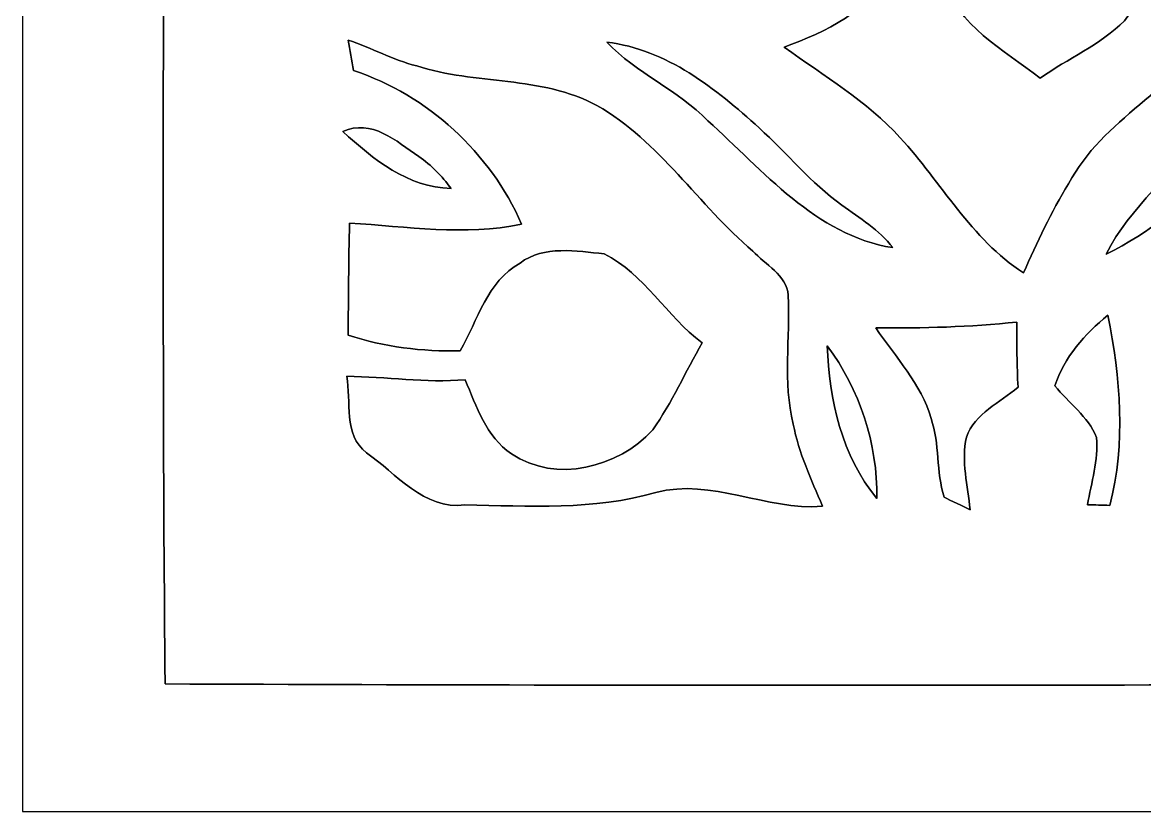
# Model space of a CAD drawing. Header units: centimetres. Extents: x -16.8 to 16.8, y -16.7 to 16.7.
# Drawn here: x -16.77 to -8.64, y -16.67 to -10.95 of the extents above; entities that cross this region are included whole.
import ezdxf

# ---------------------------------------------------------------- set-up
doc = ezdxf.new("R2010")
doc.units = ezdxf.units.CM
doc.header["$MEASUREMENT"] = 0
doc.layers.add('Layer 1', color=7, linetype='Continuous')

msp = doc.modelspace()

# ---------------------------------------------------------------- linework, layer by layer
at = {"layer": 'Layer 1', "color": 7}
for points, knots in [([(-16.77458, 16.66875), (-16.77458, 16.66875), (16.77458, 16.66875), (16.77458, 16.66875), (16.77458, 16.66875), (16.77458, 16.66875), (16.77458, -16.66875), (16.77458, -16.66875), (16.77458, -16.66875), (16.77458, -16.66875), (-16.77458, -16.66875), (-16.77458, -16.66875), (-16.77458, -16.66875), (-16.77458, -16.66875), (-16.77458, 16.66875), (-16.77458, 16.66875), (-16.77458, 16.66875), (-16.77458, 16.66875), (-16.77458, 16.66875), (-16.77458, 16.66875)], [0, 0, 0, 0, 0.1666667, 0.1666667, 0.1666667, 0.1666667, 0.3333333, 0.3333333, 0.3333333, 0.3333333, 0.5, 0.5, 0.5, 0.5, 0.6666667, 0.6666667, 0.6666667, 0.6666667, 1, 1, 1, 1]), ([(-15.74024, 15.52857), (-15.74659, 15.28551), (-15.75082, 15.04244), (-15.75153, 14.79903), (-15.75153, 14.79903), (-15.75153, 7.44961), (-15.75153, 0.09984), (-15.75153, -7.24958), (-15.75153, -7.24958), (-15.74412, -10.08098), (-15.7667, -12.91237), (-15.74024, -15.74377), (-15.74024, -15.74377), (-11.93412, -15.76211), (-8.12765, -15.74624), (-4.32153, -15.75153), (-4.32153, -15.75153), (2.50684, -15.74412), (9.33556, -15.76634), (16.16357, -15.74024), (16.16357, -15.74024), (16.18968, -8.14776), (16.16745, -0.55492), (16.17486, 7.03792), (16.17486, 7.03792), (16.16745, 9.86931), (16.19003, 12.70106), (16.16357, 15.5321), (16.16357, 15.5321), (5.94854, 15.5508), (-4.26649, 15.53351), (-14.48153, 15.54057), (-14.48153, 15.54057), (-14.90133, 15.54127), (-15.32079, 15.54057), (-15.74024, 15.52857)], [0, 0, 0, 0, 0.1, 0.1, 0.1, 0.1, 0.2, 0.2, 0.2, 0.2, 0.3, 0.3, 0.3, 0.3, 0.4, 0.4, 0.4, 0.4, 0.5, 0.5, 0.5, 0.5, 0.6, 0.6, 0.6, 0.6, 0.7, 0.7, 0.7, 0.7, 0.8, 0.8, 0.8, 0.8, 1, 1, 1, 1]), ([(-8.95491, -4.45946), (-8.80428, -4.66055), (-8.73725, -4.92266), (-8.80075, -5.16925), (-8.80075, -5.16925), (-8.86566, -5.60529), (-8.93833, -6.11964), (-8.64235, -6.49005), (-8.64235, -6.49005), (-8.36436, -6.74546), (-7.98477, -6.82625), (-7.63658, -6.9409), (-7.63658, -6.9409), (-7.70043, -7.39105), (-7.69585, -7.86906), (-7.91281, -8.27969), (-7.91281, -8.27969), (-8.0772, -8.56897), (-8.2042, -8.9341), (-8.05286, -9.25583), (-8.05286, -9.25583), (-7.89623, -9.5945), (-7.74383, -9.97268), (-7.85319, -10.35015), (-7.85319, -10.35015), (-7.92692, -10.57028), (-8.03204, -10.77877), (-8.13682, -10.9855), (-8.13682, -10.9855), (-8.40634, -11.43494), (-8.94327, -11.64978), (-9.18774, -12.11933), (-9.18774, -12.11933), (-9.31757, -12.32359), (-9.41352, -12.54584), (-9.51583, -12.76456), (-9.51583, -12.76456), (-9.89648, -12.51902), (-10.1092, -12.1091), (-10.40977, -11.78525), (-10.40977, -11.78525), (-10.65248, -11.52031), (-10.96186, -11.33722), (-11.25044, -11.12943), (-11.25044, -11.12943), (-10.95587, -11.01443), (-10.60203, -10.88037), (-10.52407, -10.535), (-10.52407, -10.535), (-10.42176, -10.26442), (-10.5731, -10.00689), (-10.70786, -9.785), (-10.70786, -9.785), (-10.35368, -9.48373), (-10.09968, -9.08897), (-9.86296, -8.69386), (-9.86296, -8.69386), (-9.66858, -8.37988), (-9.54581, -8.02816), (-9.44845, -7.67433), (-9.44845, -7.67433), (-9.41246, -7.67821), (-9.37648, -7.68279), (-9.3405, -7.68738), (-9.3405, -7.68738), (-9.22831, -8.07967), (-9.20327, -8.4903), (-9.20256, -8.896), (-9.20256, -8.896), (-9.23996, -9.14506), (-9.20538, -9.42375), (-9.32709, -9.65129), (-9.32709, -9.65129), (-9.525, -9.78217), (-9.80299, -9.78147), (-9.9755, -9.95609), (-9.9755, -9.95609), (-10.13778, -10.13531), (-10.23444, -10.40836), (-10.10391, -10.63202), (-10.10391, -10.63202), (-9.98926, -10.97597), (-9.66258, -11.14742), (-9.39447, -11.35345), (-9.39447, -11.35345), (-9.19304, -11.21163), (-8.95844, -11.11285), (-8.78276, -10.93717), (-8.78276, -10.93717), (-8.65046, -10.76889), (-8.50971, -10.58051), (-8.52099, -10.35367), (-8.52099, -10.35367), (-8.49771, -10.06828), (-8.74324, -9.87637), (-8.93551, -9.70774), (-8.93551, -9.70774), (-8.90482, -9.38283), (-8.87166, -9.05722), (-8.87342, -8.7309), (-8.87342, -8.7309), (-8.8586, -8.37424), (-8.96973, -8.03099), (-9.05193, -7.68844), (-9.05193, -7.68844), (-8.82897, -7.78616), (-8.63071, -7.93856), (-8.39294, -8.00206), (-8.39294, -8.00206), (-8.37318, -7.60695), (-8.43386, -7.15398), (-8.75524, -6.88516), (-8.75524, -6.88516), (-8.89706, -6.74158), (-9.09003, -6.67209), (-9.26465, -6.5786), (-9.26465, -6.5786), (-9.22161, -5.86881), (-9.2262, -5.12904), (-8.95491, -4.45946)], [0, 0, 0, 0, 0.0322581, 0.0322581, 0.0322581, 0.0322581, 0.0645161, 0.0645161, 0.0645161, 0.0645161, 0.0967742, 0.0967742, 0.0967742, 0.0967742, 0.1290323, 0.1290323, 0.1290323, 0.1290323, 0.1612903, 0.1612903, 0.1612903, 0.1612903, 0.1935484, 0.1935484, 0.1935484, 0.1935484, 0.2258065, 0.2258065, 0.2258065, 0.2258065, 0.2580645, 0.2580645, 0.2580645, 0.2580645, 0.2903226, 0.2903226, 0.2903226, 0.2903226, 0.3225806, 0.3225806, 0.3225806, 0.3225806, 0.3548387, 0.3548387, 0.3548387, 0.3548387, 0.3870968, 0.3870968, 0.3870968, 0.3870968, 0.4193548, 0.4193548, 0.4193548, 0.4193548, 0.4516129, 0.4516129, 0.4516129, 0.4516129, 0.483871, 0.483871, 0.483871, 0.483871, 0.516129, 0.516129, 0.516129, 0.516129, 0.5483871, 0.5483871, 0.5483871, 0.5483871, 0.5806452, 0.5806452, 0.5806452, 0.5806452, 0.6129032, 0.6129032, 0.6129032, 0.6129032, 0.6451613, 0.6451613, 0.6451613, 0.6451613, 0.6774194, 0.6774194, 0.6774194, 0.6774194, 0.7096774, 0.7096774, 0.7096774, 0.7096774, 0.7419355, 0.7419355, 0.7419355, 0.7419355, 0.7741935, 0.7741935, 0.7741935, 0.7741935, 0.8064516, 0.8064516, 0.8064516, 0.8064516, 0.8387097, 0.8387097, 0.8387097, 0.8387097, 0.8709677, 0.8709677, 0.8709677, 0.8709677, 0.9032258, 0.9032258, 0.9032258, 0.9032258, 0.9354839, 0.9354839, 0.9354839, 0.9354839, 1, 1, 1, 1]), ([(-8.20491, -11.73092), (-8.0578, -11.50303), (-8.01123, -11.20457), (-7.78686, -11.03066), (-7.78686, -11.03066), (-7.83061, -11.36474), (-7.87083, -11.71998), (-8.07332, -12.00079), (-8.07332, -12.00079), (-8.32309, -12.24527), (-8.60072, -12.47457), (-8.91646, -12.63015), (-8.91646, -12.63015), (-8.74219, -12.28337), (-8.42398, -12.04489), (-8.20491, -11.73092)], [0, 0, 0, 0, 0.2, 0.2, 0.2, 0.2, 0.4, 0.4, 0.4, 0.4, 0.6, 0.6, 0.6, 0.6, 1, 1, 1, 1]), ([(-14.41203, -11.07722), (-14.24446, -11.13472), (-14.08783, -11.22116), (-13.91532, -11.2649), (-13.91532, -11.2649), (-13.48881, -11.40425), (-13.01327, -11.33334), (-12.60898, -11.55171), (-12.60898, -11.55171), (-12.15284, -11.81276), (-11.87203, -12.27208), (-11.47868, -12.60687), (-11.47868, -12.60687), (-11.38837, -12.70388), (-11.23491, -12.77973), (-11.22045, -12.92754), (-11.22045, -12.92754), (-11.20669, -13.23728), (-11.26173, -13.55619), (-11.18447, -13.86134), (-11.18447, -13.86134), (-11.14601, -14.07019), (-11.05288, -14.26175), (-10.9728, -14.45648), (-10.9728, -14.45648), (-11.38343, -14.48823), (-11.77431, -14.25046), (-12.18142, -14.35594), (-12.18142, -14.35594), (-12.62909, -14.48752), (-13.10499, -14.45331), (-13.56572, -14.44696), (-13.56572, -14.44696), (-13.86346, -14.48364), (-14.06278, -14.21836), (-14.28044, -14.06807), (-14.28044, -14.06807), (-14.44943, -13.93825), (-14.38734, -13.69483), (-14.42332, -13.51421), (-14.42332, -13.51421), (-14.13651, -13.51774), (-13.85076, -13.56395), (-13.5636, -13.53891), (-13.5636, -13.53891), (-13.48211, -13.73434), (-13.41261, -13.95024), (-13.22881, -14.07689), (-13.22881, -14.07689), (-12.90567, -14.29279), (-12.45447, -14.17602), (-12.20364, -13.90332), (-12.20364, -13.90332), (-12.065, -13.70365), (-11.96481, -13.48211), (-11.84593, -13.27115), (-11.84593, -13.27115), (-12.10381, -13.07924), (-12.26361, -12.77444), (-12.55571, -12.62662), (-12.55571, -12.62662), (-12.75609, -12.60934), (-12.99175, -12.56101), (-13.16602, -12.69436), (-13.16602, -12.69436), (-13.40485, -12.82735), (-13.47153, -13.10711), (-13.59923, -13.329), (-13.59923, -13.329), (-13.87581, -13.33676), (-14.14992, -13.30219), (-14.41238, -13.21611), (-14.41238, -13.21611), (-14.41062, -12.94553), (-14.40956, -12.67531), (-14.4018, -12.40578), (-14.4018, -12.40578), (-13.98729, -12.42589), (-13.56607, -12.50068), (-13.15438, -12.41107), (-13.15438, -12.41107), (-13.38439, -11.89214), (-13.83242, -11.47727), (-14.37287, -11.29877), (-14.37287, -11.29877), (-14.38593, -11.22468), (-14.39933, -11.1506), (-14.41203, -11.07722)], [0, 0, 0, 0, 0.0434783, 0.0434783, 0.0434783, 0.0434783, 0.0869565, 0.0869565, 0.0869565, 0.0869565, 0.1304348, 0.1304348, 0.1304348, 0.1304348, 0.173913, 0.173913, 0.173913, 0.173913, 0.2173913, 0.2173913, 0.2173913, 0.2173913, 0.2608696, 0.2608696, 0.2608696, 0.2608696, 0.3043478, 0.3043478, 0.3043478, 0.3043478, 0.3478261, 0.3478261, 0.3478261, 0.3478261, 0.3913043, 0.3913043, 0.3913043, 0.3913043, 0.4347826, 0.4347826, 0.4347826, 0.4347826, 0.4782609, 0.4782609, 0.4782609, 0.4782609, 0.5217391, 0.5217391, 0.5217391, 0.5217391, 0.5652174, 0.5652174, 0.5652174, 0.5652174, 0.6086957, 0.6086957, 0.6086957, 0.6086957, 0.6521739, 0.6521739, 0.6521739, 0.6521739, 0.6956522, 0.6956522, 0.6956522, 0.6956522, 0.7391304, 0.7391304, 0.7391304, 0.7391304, 0.7826087, 0.7826087, 0.7826087, 0.7826087, 0.826087, 0.826087, 0.826087, 0.826087, 0.8695652, 0.8695652, 0.8695652, 0.8695652, 0.9130435, 0.9130435, 0.9130435, 0.9130435, 1, 1, 1, 1]), ([(-12.53596, -11.09345), (-12.10451, -11.14354), (-11.74327, -11.43), (-11.43282, -11.71469), (-11.43282, -11.71469), (-11.22892, -11.89743), (-11.05641, -12.11474), (-10.83134, -12.27349), (-10.83134, -12.27349), (-10.70363, -12.37015), (-10.56111, -12.45164), (-10.46339, -12.58217), (-10.46339, -12.58217), (-11.02219, -12.49292), (-11.40354, -12.02267), (-11.80394, -11.66283), (-11.80394, -11.66283), (-12.02231, -11.44023), (-12.32147, -11.31852), (-12.53596, -11.09345)], [0, 0, 0, 0, 0.1666667, 0.1666667, 0.1666667, 0.1666667, 0.3333333, 0.3333333, 0.3333333, 0.3333333, 0.5, 0.5, 0.5, 0.5, 0.6666667, 0.6666667, 0.6666667, 0.6666667, 1, 1, 1, 1]), ([(-14.45154, -11.74115), (-14.24481, -11.64484), (-14.06102, -11.81065), (-13.9005, -11.92248), (-13.9005, -11.92248), (-13.80878, -11.98351), (-13.73188, -12.06394), (-13.66661, -12.15284), (-13.66661, -12.15284), (-13.98094, -12.14684), (-14.23106, -11.94012), (-14.45154, -11.74115)], [0, 0, 0, 0, 0.25, 0.25, 0.25, 0.25, 0.5, 0.5, 0.5, 0.5, 1, 1, 1, 1]), ([(-9.28723, -13.583), (-9.22126, -13.3791), (-9.06886, -13.20624), (-8.90376, -13.07218), (-8.90376, -13.07218), (-8.81309, -13.52197), (-8.77041, -14.0014), (-8.89, -14.45013), (-8.89, -14.45013), (-8.94398, -14.44801), (-8.9976, -14.44625), (-9.05122, -14.44484), (-9.05122, -14.44484), (-9.02194, -14.28432), (-8.97184, -14.12134), (-8.9856, -13.95765), (-8.9856, -13.95765), (-9.04628, -13.80455), (-9.18704, -13.70718), (-9.28723, -13.583)], [0, 0, 0, 0, 0.1666667, 0.1666667, 0.1666667, 0.1666667, 0.3333333, 0.3333333, 0.3333333, 0.3333333, 0.5, 0.5, 0.5, 0.5, 0.6666667, 0.6666667, 0.6666667, 0.6666667, 1, 1, 1, 1]), ([(-10.5858, -13.16355), (-10.24431, -13.16637), (-9.90212, -13.15791), (-9.56239, -13.12122), (-9.56239, -13.12122), (-9.56416, -13.27856), (-9.56275, -13.4366), (-9.55463, -13.59429), (-9.55463, -13.59429), (-9.68481, -13.70577), (-9.86861, -13.78268), (-9.92893, -13.95483), (-9.92893, -13.95483), (-9.96809, -14.12875), (-9.91835, -14.30796), (-9.90247, -14.48223), (-9.90247, -14.48223), (-9.94939, -14.4593), (-10.04358, -14.41379), (-10.09086, -14.39086), (-10.09086, -14.39086), (-10.14836, -14.20636), (-10.12261, -14.00492), (-10.18434, -13.82113), (-10.18434, -13.82113), (-10.25772, -13.5696), (-10.44258, -13.37627), (-10.5858, -13.16355)], [0, 0, 0, 0, 0.125, 0.125, 0.125, 0.125, 0.25, 0.25, 0.25, 0.25, 0.375, 0.375, 0.375, 0.375, 0.5, 0.5, 0.5, 0.5, 0.625, 0.625, 0.625, 0.625, 0.75, 0.75, 0.75, 0.75, 1, 1, 1, 1]), ([(-10.93858, -13.29267), (-10.70187, -13.61052), (-10.57275, -14.00246), (-10.57875, -14.39968), (-10.57875, -14.39968), (-10.83416, -14.09206), (-10.92235, -13.68319), (-10.93858, -13.29267)], [0, 0, 0, 0, 0.3333333, 0.3333333, 0.3333333, 0.3333333, 1, 1, 1, 1])]:
    msp.add_open_spline(points, degree=3, knots=knots, dxfattribs=at)
at = {"layer": 'Layer 1', "color": 251}
for points, knots in [([(-15.74024, 15.52857), (-15.32079, 15.54057), (-14.90133, 15.54127), (-14.48153, 15.54057), (-14.48153, 15.54057), (-4.26649, 15.53351), (5.94854, 15.5508), (16.16357, 15.5321), (16.16357, 15.5321), (16.19003, 12.70106), (16.16745, 9.86931), (16.17486, 7.03792), (16.17486, 7.03792), (16.16745, -0.55492), (16.18968, -8.14776), (16.16357, -15.74024), (16.16357, -15.74024), (9.33556, -15.76634), (2.50684, -15.74412), (-4.32153, -15.75153), (-4.32153, -15.75153), (-8.12765, -15.74624), (-11.93412, -15.76211), (-15.74024, -15.74377), (-15.74024, -15.74377), (-15.7667, -12.91237), (-15.74412, -10.08098), (-15.75153, -7.24958), (-15.75153, -7.24958), (-15.75153, 0.09984), (-15.75153, 7.44961), (-15.75153, 14.79903), (-15.75153, 14.79903), (-15.75082, 15.04244), (-15.74659, 15.28551), (-15.74024, 15.52857), (-15.74024, 15.52857), (-15.74024, 15.52857), (-15.74024, 15.52857), (-15.74024, 15.52857)], [0, 0, 0, 0, 0.0909091, 0.0909091, 0.0909091, 0.0909091, 0.1818182, 0.1818182, 0.1818182, 0.1818182, 0.2727273, 0.2727273, 0.2727273, 0.2727273, 0.3636364, 0.3636364, 0.3636364, 0.3636364, 0.4545455, 0.4545455, 0.4545455, 0.4545455, 0.5454545, 0.5454545, 0.5454545, 0.5454545, 0.6363636, 0.6363636, 0.6363636, 0.6363636, 0.7272727, 0.7272727, 0.7272727, 0.7272727, 0.8181818, 0.8181818, 0.8181818, 0.8181818, 1, 1, 1, 1]), ([(-8.95491, -4.45946), (-9.2262, -5.12904), (-9.22161, -5.86881), (-9.26465, -6.5786), (-9.26465, -6.5786), (-9.09003, -6.67209), (-8.89706, -6.74158), (-8.75524, -6.88516), (-8.75524, -6.88516), (-8.43386, -7.15398), (-8.37318, -7.60695), (-8.39294, -8.00206), (-8.39294, -8.00206), (-8.63071, -7.93856), (-8.82897, -7.78616), (-9.05193, -7.68844), (-9.05193, -7.68844), (-8.96973, -8.03099), (-8.8586, -8.37424), (-8.87342, -8.7309), (-8.87342, -8.7309), (-8.87166, -9.05722), (-8.90482, -9.38283), (-8.93551, -9.70774), (-8.93551, -9.70774), (-8.74324, -9.87637), (-8.49771, -10.06828), (-8.52099, -10.35367), (-8.52099, -10.35367), (-8.50971, -10.58051), (-8.65046, -10.76889), (-8.78276, -10.93717), (-8.78276, -10.93717), (-8.95844, -11.11285), (-9.19304, -11.21163), (-9.39447, -11.35345), (-9.39447, -11.35345), (-9.66258, -11.14742), (-9.98926, -10.97597), (-10.10391, -10.63202), (-10.10391, -10.63202), (-10.23444, -10.40836), (-10.13778, -10.13531), (-9.9755, -9.95609), (-9.9755, -9.95609), (-9.80299, -9.78147), (-9.525, -9.78217), (-9.32709, -9.65129), (-9.32709, -9.65129), (-9.20538, -9.42375), (-9.23996, -9.14506), (-9.20256, -8.896), (-9.20256, -8.896), (-9.20327, -8.4903), (-9.22831, -8.07967), (-9.3405, -7.68738), (-9.3405, -7.68738), (-9.37648, -7.68279), (-9.41246, -7.67821), (-9.44845, -7.67433), (-9.44845, -7.67433), (-9.54581, -8.02816), (-9.66858, -8.37988), (-9.86296, -8.69386), (-9.86296, -8.69386), (-10.09968, -9.08897), (-10.35368, -9.48373), (-10.70786, -9.785), (-10.70786, -9.785), (-10.5731, -10.00689), (-10.42176, -10.26442), (-10.52407, -10.535), (-10.52407, -10.535), (-10.60203, -10.88037), (-10.95587, -11.01443), (-11.25044, -11.12943), (-11.25044, -11.12943), (-10.96186, -11.33722), (-10.65248, -11.52031), (-10.40977, -11.78525), (-10.40977, -11.78525), (-10.1092, -12.1091), (-9.89648, -12.51902), (-9.51583, -12.76456), (-9.51583, -12.76456), (-9.41352, -12.54584), (-9.31757, -12.32359), (-9.18774, -12.11933), (-9.18774, -12.11933), (-8.94327, -11.64978), (-8.40634, -11.43494), (-8.13682, -10.9855), (-8.13682, -10.9855), (-8.03204, -10.77877), (-7.92692, -10.57028), (-7.85319, -10.35015), (-7.85319, -10.35015), (-7.74383, -9.97268), (-7.89623, -9.5945), (-8.05286, -9.25583), (-8.05286, -9.25583), (-8.2042, -8.9341), (-8.0772, -8.56897), (-7.91281, -8.27969), (-7.91281, -8.27969), (-7.69585, -7.86906), (-7.70043, -7.39105), (-7.63658, -6.9409), (-7.63658, -6.9409), (-7.98477, -6.82625), (-8.36436, -6.74546), (-8.64235, -6.49005), (-8.64235, -6.49005), (-8.93833, -6.11964), (-8.86566, -5.60529), (-8.80075, -5.16925), (-8.80075, -5.16925), (-8.73725, -4.92266), (-8.80428, -4.66055), (-8.95491, -4.45946), (-8.95491, -4.45946), (-8.95491, -4.45946), (-8.95491, -4.45946), (-8.95491, -4.45946)], [0, 0, 0, 0, 0.03125, 0.03125, 0.03125, 0.03125, 0.0625, 0.0625, 0.0625, 0.0625, 0.09375, 0.09375, 0.09375, 0.09375, 0.125, 0.125, 0.125, 0.125, 0.15625, 0.15625, 0.15625, 0.15625, 0.1875, 0.1875, 0.1875, 0.1875, 0.21875, 0.21875, 0.21875, 0.21875, 0.25, 0.25, 0.25, 0.25, 0.28125, 0.28125, 0.28125, 0.28125, 0.3125, 0.3125, 0.3125, 0.3125, 0.34375, 0.34375, 0.34375, 0.34375, 0.375, 0.375, 0.375, 0.375, 0.40625, 0.40625, 0.40625, 0.40625, 0.4375, 0.4375, 0.4375, 0.4375, 0.46875, 0.46875, 0.46875, 0.46875, 0.5, 0.5, 0.5, 0.5, 0.53125, 0.53125, 0.53125, 0.53125, 0.5625, 0.5625, 0.5625, 0.5625, 0.59375, 0.59375, 0.59375, 0.59375, 0.625, 0.625, 0.625, 0.625, 0.65625, 0.65625, 0.65625, 0.65625, 0.6875, 0.6875, 0.6875, 0.6875, 0.71875, 0.71875, 0.71875, 0.71875, 0.75, 0.75, 0.75, 0.75, 0.78125, 0.78125, 0.78125, 0.78125, 0.8125, 0.8125, 0.8125, 0.8125, 0.84375, 0.84375, 0.84375, 0.84375, 0.875, 0.875, 0.875, 0.875, 0.90625, 0.90625, 0.90625, 0.90625, 0.9375, 0.9375, 0.9375, 0.9375, 1, 1, 1, 1]), ([(-8.20491, -11.73092), (-8.42398, -12.04489), (-8.74219, -12.28337), (-8.91646, -12.63015), (-8.91646, -12.63015), (-8.60072, -12.47457), (-8.32309, -12.24527), (-8.07332, -12.00079), (-8.07332, -12.00079), (-7.87083, -11.71998), (-7.83061, -11.36474), (-7.78686, -11.03066), (-7.78686, -11.03066), (-8.01123, -11.20457), (-8.0578, -11.50303), (-8.20491, -11.73092), (-8.20491, -11.73092), (-8.20491, -11.73092), (-8.20491, -11.73092), (-8.20491, -11.73092)], [0, 0, 0, 0, 0.1666667, 0.1666667, 0.1666667, 0.1666667, 0.3333333, 0.3333333, 0.3333333, 0.3333333, 0.5, 0.5, 0.5, 0.5, 0.6666667, 0.6666667, 0.6666667, 0.6666667, 1, 1, 1, 1]), ([(-14.41203, -11.07722), (-14.39933, -11.1506), (-14.38593, -11.22468), (-14.37287, -11.29877), (-14.37287, -11.29877), (-13.83242, -11.47727), (-13.38439, -11.89214), (-13.15438, -12.41107), (-13.15438, -12.41107), (-13.56607, -12.50068), (-13.98729, -12.42589), (-14.4018, -12.40578), (-14.4018, -12.40578), (-14.40956, -12.67531), (-14.41062, -12.94553), (-14.41238, -13.21611), (-14.41238, -13.21611), (-14.14992, -13.30219), (-13.87581, -13.33676), (-13.59923, -13.329), (-13.59923, -13.329), (-13.47153, -13.10711), (-13.40485, -12.82735), (-13.16602, -12.69436), (-13.16602, -12.69436), (-12.99175, -12.56101), (-12.75609, -12.60934), (-12.55571, -12.62662), (-12.55571, -12.62662), (-12.26361, -12.77444), (-12.10381, -13.07924), (-11.84593, -13.27115), (-11.84593, -13.27115), (-11.96481, -13.48211), (-12.065, -13.70365), (-12.20364, -13.90332), (-12.20364, -13.90332), (-12.45447, -14.17602), (-12.90567, -14.29279), (-13.22881, -14.07689), (-13.22881, -14.07689), (-13.41261, -13.95024), (-13.48211, -13.73434), (-13.5636, -13.53891), (-13.5636, -13.53891), (-13.85076, -13.56395), (-14.13651, -13.51774), (-14.42332, -13.51421), (-14.42332, -13.51421), (-14.38734, -13.69483), (-14.44943, -13.93825), (-14.28044, -14.06807), (-14.28044, -14.06807), (-14.06278, -14.21836), (-13.86346, -14.48364), (-13.56572, -14.44696), (-13.56572, -14.44696), (-13.10499, -14.45331), (-12.62909, -14.48752), (-12.18142, -14.35594), (-12.18142, -14.35594), (-11.77431, -14.25046), (-11.38343, -14.48823), (-10.9728, -14.45648), (-10.9728, -14.45648), (-11.05288, -14.26175), (-11.14601, -14.07019), (-11.18447, -13.86134), (-11.18447, -13.86134), (-11.26173, -13.55619), (-11.20669, -13.23728), (-11.22045, -12.92754), (-11.22045, -12.92754), (-11.23491, -12.77973), (-11.38837, -12.70388), (-11.47868, -12.60687), (-11.47868, -12.60687), (-11.87203, -12.27208), (-12.15284, -11.81276), (-12.60898, -11.55171), (-12.60898, -11.55171), (-13.01327, -11.33334), (-13.48881, -11.40425), (-13.91532, -11.2649), (-13.91532, -11.2649), (-14.08783, -11.22116), (-14.24446, -11.13472), (-14.41203, -11.07722), (-14.41203, -11.07722), (-14.41203, -11.07722), (-14.41203, -11.07722), (-14.41203, -11.07722)], [0, 0, 0, 0, 0.0416667, 0.0416667, 0.0416667, 0.0416667, 0.0833333, 0.0833333, 0.0833333, 0.0833333, 0.125, 0.125, 0.125, 0.125, 0.1666667, 0.1666667, 0.1666667, 0.1666667, 0.2083333, 0.2083333, 0.2083333, 0.2083333, 0.25, 0.25, 0.25, 0.25, 0.2916667, 0.2916667, 0.2916667, 0.2916667, 0.3333333, 0.3333333, 0.3333333, 0.3333333, 0.375, 0.375, 0.375, 0.375, 0.4166667, 0.4166667, 0.4166667, 0.4166667, 0.4583333, 0.4583333, 0.4583333, 0.4583333, 0.5, 0.5, 0.5, 0.5, 0.5416667, 0.5416667, 0.5416667, 0.5416667, 0.5833333, 0.5833333, 0.5833333, 0.5833333, 0.625, 0.625, 0.625, 0.625, 0.6666667, 0.6666667, 0.6666667, 0.6666667, 0.7083333, 0.7083333, 0.7083333, 0.7083333, 0.75, 0.75, 0.75, 0.75, 0.7916667, 0.7916667, 0.7916667, 0.7916667, 0.8333333, 0.8333333, 0.8333333, 0.8333333, 0.875, 0.875, 0.875, 0.875, 0.9166667, 0.9166667, 0.9166667, 0.9166667, 1, 1, 1, 1]), ([(-12.53596, -11.09345), (-12.32147, -11.31852), (-12.02231, -11.44023), (-11.80394, -11.66283), (-11.80394, -11.66283), (-11.40354, -12.02267), (-11.02219, -12.49292), (-10.46339, -12.58217), (-10.46339, -12.58217), (-10.56111, -12.45164), (-10.70363, -12.37015), (-10.83134, -12.27349), (-10.83134, -12.27349), (-11.05641, -12.11474), (-11.22892, -11.89743), (-11.43282, -11.71469), (-11.43282, -11.71469), (-11.74327, -11.43), (-12.10451, -11.14354), (-12.53596, -11.09345), (-12.53596, -11.09345), (-12.53596, -11.09345), (-12.53596, -11.09345), (-12.53596, -11.09345)], [0, 0, 0, 0, 0.1428571, 0.1428571, 0.1428571, 0.1428571, 0.2857143, 0.2857143, 0.2857143, 0.2857143, 0.4285714, 0.4285714, 0.4285714, 0.4285714, 0.5714286, 0.5714286, 0.5714286, 0.5714286, 0.7142857, 0.7142857, 0.7142857, 0.7142857, 1, 1, 1, 1]), ([(-14.45154, -11.74115), (-14.23106, -11.94012), (-13.98094, -12.14684), (-13.66661, -12.15284), (-13.66661, -12.15284), (-13.73188, -12.06394), (-13.80878, -11.98351), (-13.9005, -11.92248), (-13.9005, -11.92248), (-14.06102, -11.81065), (-14.24481, -11.64484), (-14.45154, -11.74115), (-14.45154, -11.74115), (-14.45154, -11.74115), (-14.45154, -11.74115), (-14.45154, -11.74115)], [0, 0, 0, 0, 0.2, 0.2, 0.2, 0.2, 0.4, 0.4, 0.4, 0.4, 0.6, 0.6, 0.6, 0.6, 1, 1, 1, 1]), ([(-9.28723, -13.583), (-9.18704, -13.70718), (-9.04628, -13.80455), (-8.9856, -13.95765), (-8.9856, -13.95765), (-8.97184, -14.12134), (-9.02194, -14.28432), (-9.05122, -14.44484), (-9.05122, -14.44484), (-8.9976, -14.44625), (-8.94398, -14.44801), (-8.89, -14.45013), (-8.89, -14.45013), (-8.77041, -14.0014), (-8.81309, -13.52197), (-8.90376, -13.07218), (-8.90376, -13.07218), (-9.06886, -13.20624), (-9.22126, -13.3791), (-9.28723, -13.583), (-9.28723, -13.583), (-9.28723, -13.583), (-9.28723, -13.583), (-9.28723, -13.583)], [0, 0, 0, 0, 0.1428571, 0.1428571, 0.1428571, 0.1428571, 0.2857143, 0.2857143, 0.2857143, 0.2857143, 0.4285714, 0.4285714, 0.4285714, 0.4285714, 0.5714286, 0.5714286, 0.5714286, 0.5714286, 0.7142857, 0.7142857, 0.7142857, 0.7142857, 1, 1, 1, 1]), ([(-10.5858, -13.16355), (-10.44258, -13.37627), (-10.25772, -13.5696), (-10.18434, -13.82113), (-10.18434, -13.82113), (-10.12261, -14.00492), (-10.14836, -14.20636), (-10.09086, -14.39086), (-10.09086, -14.39086), (-10.04358, -14.41379), (-9.94939, -14.4593), (-9.90247, -14.48223), (-9.90247, -14.48223), (-9.91835, -14.30796), (-9.96809, -14.12875), (-9.92893, -13.95483), (-9.92893, -13.95483), (-9.86861, -13.78268), (-9.68481, -13.70577), (-9.55463, -13.59429), (-9.55463, -13.59429), (-9.56275, -13.4366), (-9.56416, -13.27856), (-9.56239, -13.12122), (-9.56239, -13.12122), (-9.90212, -13.15791), (-10.24431, -13.16637), (-10.5858, -13.16355), (-10.5858, -13.16355), (-10.5858, -13.16355), (-10.5858, -13.16355), (-10.5858, -13.16355)], [0, 0, 0, 0, 0.1111111, 0.1111111, 0.1111111, 0.1111111, 0.2222222, 0.2222222, 0.2222222, 0.2222222, 0.3333333, 0.3333333, 0.3333333, 0.3333333, 0.4444444, 0.4444444, 0.4444444, 0.4444444, 0.5555556, 0.5555556, 0.5555556, 0.5555556, 0.6666667, 0.6666667, 0.6666667, 0.6666667, 0.7777778, 0.7777778, 0.7777778, 0.7777778, 1, 1, 1, 1]), ([(-10.93858, -13.29267), (-10.92235, -13.68319), (-10.83416, -14.09206), (-10.57875, -14.39968), (-10.57875, -14.39968), (-10.57275, -14.00246), (-10.70187, -13.61052), (-10.93858, -13.29267), (-10.93858, -13.29267), (-10.93858, -13.29267), (-10.93858, -13.29267), (-10.93858, -13.29267)], [0, 0, 0, 0, 0.25, 0.25, 0.25, 0.25, 0.5, 0.5, 0.5, 0.5, 1, 1, 1, 1])]:
    msp.add_open_spline(points, degree=3, knots=knots, dxfattribs=at)

doc.saveas('drawing.dxf')
